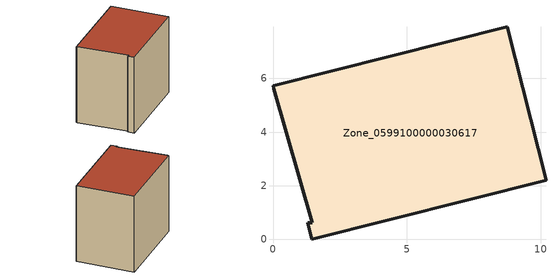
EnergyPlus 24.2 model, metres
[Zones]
Zone_0599100000030617
 floor ground (C_G): 0.03,5.62 0,5.73 8.74,7.93 10.19,2.2 1.44,0 1.29,0.62 1.47,0.62 z0
 wall outside (C_F): 1.44,0 10.19,2.2 8.74,7.93 0,5.73 0.03,5.62 1.47,0.62 1.29,0.62 1.44,0 z0:8.1
 roof outside (C_R): 0,5.73 0.03,5.62 1.47,0.62 1.29,0.62 1.44,0 10.19,2.2 8.74,7.93 z8.1
[BUILDING]
Pand.0599100000030617: North Axis=0; Terrain=City; Loads Convergence Tolerance Value=0.04; Temperature Convergence Tolerance Value=0.4; Solar Distribution=FullExterior; Maximum Number of Warmup Days=25; Minimum Number of Warmup Days=1
[Site:Location]
Rotterdam.The.Hague.AP_ZH_NLD Design_Conditions: Latitude=51.96; Longitude=4.45; Time Zone=1; Elevation=-4.5
[SITE:GROUNDTEMPERATURE:BUILDINGSURFACE]
18, 18, 18, 18, 18, 18, 18, 18, 18, 18, 18, 18
[MATERIAL] Thermal Absorptance=0.9; Solar Absorptance=0.7; Visible Absorptance=0.7
Name | Roughness | Thickness | Conductivity | Density | Specific Heat
G.TI.1965-1974 | MediumSmooth | 0.15 | 0.882353 | 540 | 1210
F.TI.1965-1974 | Rough | 0.3 | 0.697674 | 1920 | 840
R.TI.1965-1974 | MediumRough | 0.2 | 0.232558 | 1500 | 1000
[CONSTRUCTION]
C_G: G.TI.1965-1974
C_F: F.TI.1965-1974
C_R: R.TI.1965-1974
[ZONE]
Zone_0599100000030617: Type=1; Multiplier=1; Ceiling Height=Autocalculate; Volume=Autocalculate; Floor Area=autocalculate; Part of Total Floor Area=Yes
[ZONEINFILTRATION:DESIGNFLOWRATE]
Infil_Zone_0599100000030617: Zone or ZoneList or Space or SpaceList=Zone_0599100000030617; Schedule=AlwaysOn; Design Flow Rate Calculation Method=Flow/Area; Flow Rate per Floor Area=0.003; Constant Term Coefficient=1; Temperature Term Coefficient=0; Velocity Term Coefficient=0; Velocity Squared Term Coefficient=0
[HVACTEMPLATE:ZONE:IDEALLOADSAIRSYSTEM]
Zone_0599100000030617: Maximum Heating Supply Air Temperature=50; Minimum Cooling Supply Air Temperature=13; Maximum Heating Supply Air Humidity Ratio=0.0156; Minimum Cooling Supply Air Humidity Ratio=0.0077; Heating Limit=NoLimit; Cooling Limit=NoLimit; Dehumidification Control Type=ConstantSensibleHeatRatio; Cooling Sensible Heat Ratio=0.7; Dehumidification Setpoint=60; Humidification Control Type=None; Humidification Setpoint=30; Outdoor Air Method=None; Outdoor Air Flow Rate per Person=0.00944; Outdoor Air Flow Rate per Zone Floor Area=0; Outdoor Air Flow Rate per Zone=0; Demand Controlled Ventilation Type=None; Outdoor Air Economizer Type=NoEconomizer; Heat Recovery Type=None; Sensible Heat Recovery Effectiveness=0.7; Latent Heat Recovery Effectiveness=0.65
[ZONECONTROL:THERMOSTAT]
ThermostatControl_Zone_0599100000030617: Zone or ZoneList=Zone_0599100000030617; Control Type Schedule=DualSetpointControlType; Control 1=Thermostat_Zone_0599100000030617; Temperature Difference Between Cutout And Setpoint=0
[THERMOSTATSETPOINT:DUALSETPOINT]
Thermostat_Zone_0599100000030617: Heating Setpoint Temperature Schedule=HeatingSetpoint_Zone_0599100000030617; Cooling Setpoint Temperature Schedule=CoolingSetpoint_Zone_0599100000030617
[SCHEDULE:COMPACT]
HeatingSetpoint_Zone_0599100000030617: Through: 12/31, For: AllDays, Until: 24:00, 21
CoolingSetpoint_Zone_0599100000030617: Through: 12/31, For: AllDays, Until: 24:00, 24
DualSetpointControlType: Through: 12/31, For: AllDays, Until: 24:00, 4
AlwaysOn: Through: 12/31, For: AllDays, Until: 24:00, 1
